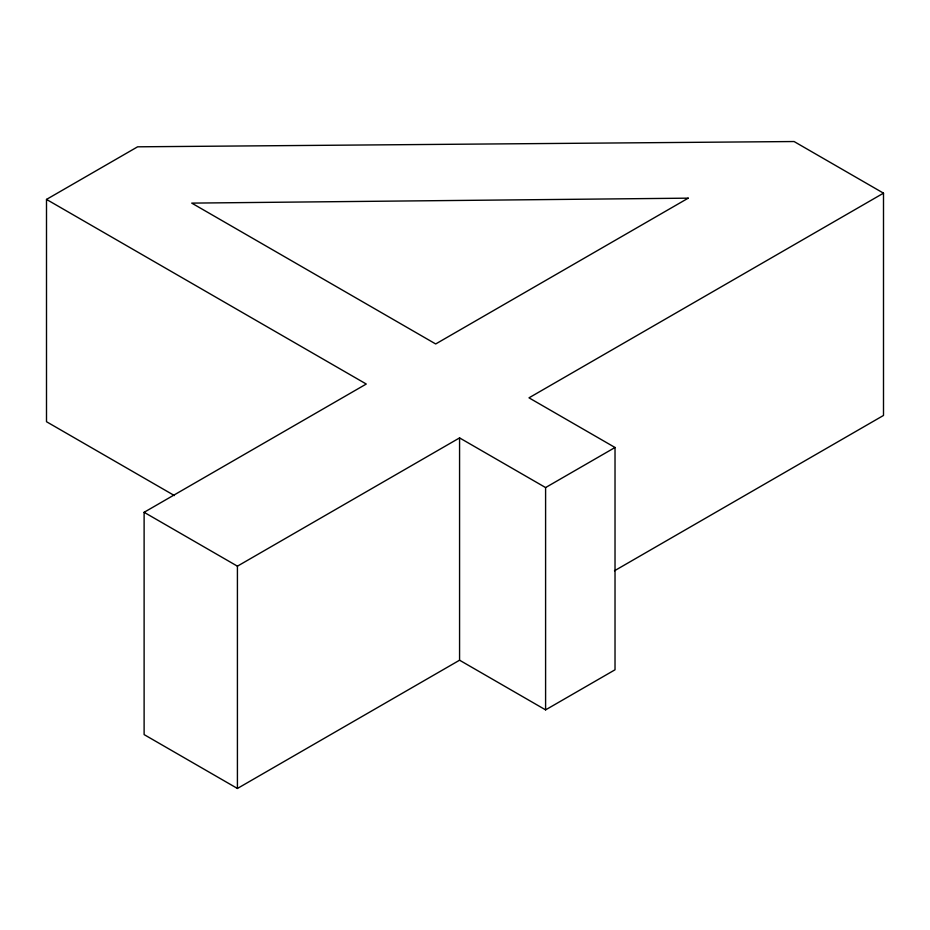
<?xml version="1.0" encoding="UTF-8"?>
<svg xmlns="http://www.w3.org/2000/svg" width="930" height="930" viewBox="0 0 930 930"><rect width="100%" height="100%" fill="white"/><g stroke="black" fill="none" stroke-linecap="round" stroke-linejoin="round"><path stroke-width="1.4" d="M174.41 495.562L46.5 421.72L46.5 199.415L137.617 146.812L794.081 141.534L883.5 193.161L883.5 415.454L614.486 570.776M883.5 193.161L528.996 397.831L615.021 447.493L615.021 669.786L545.596 709.869L459.571 660.207L237.417 788.466L144.115 734.595L144.115 512.302L366.269 384.032L46.5 199.415M144.115 512.302L237.417 566.172L459.571 437.902L545.596 487.564L615.021 447.493M545.596 487.564L545.596 709.869M459.571 437.902L459.571 660.207M237.417 566.172L237.417 788.466M688.223 198.16L435.693 343.961L191.731 203.112L688.223 198.16"/></g></svg>
